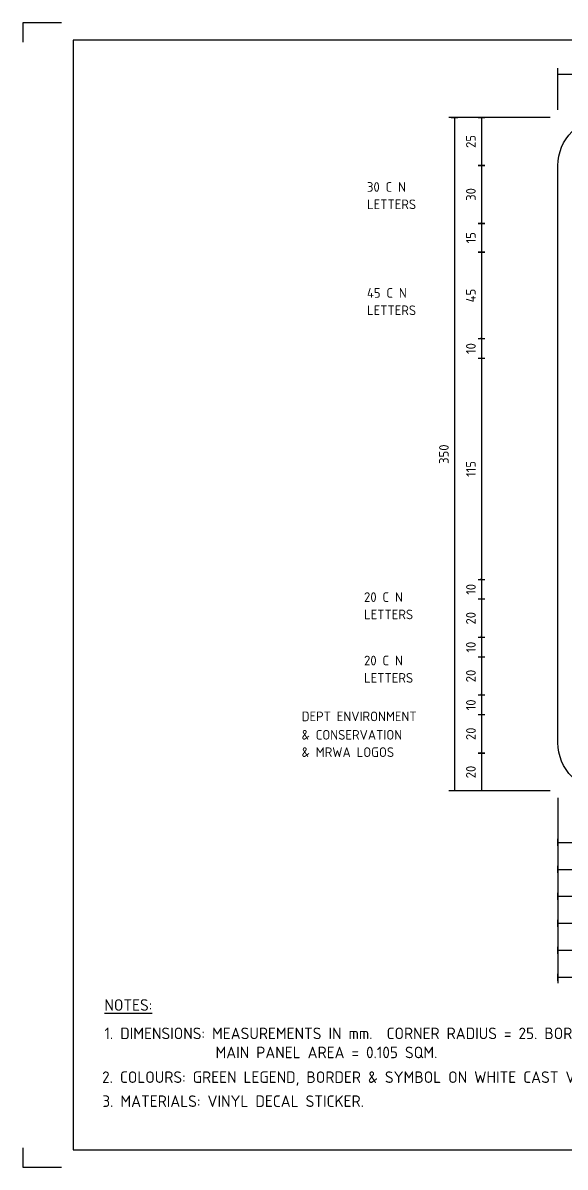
# Model space of a CAD drawing. Header units: millimetres. Extents: x 0 to 420, y 0 to 297.
# Drawn here: x 0 to 140.6, y 0 to 297 of the extents above; entities that cross this region are included whole.
import ezdxf
from ezdxf.enums import TextEntityAlignment as Align

# ---------------------------------------------------------------- set-up
doc = ezdxf.new("R2010")
doc.units = ezdxf.units.MM
for name, color, linetype in [('COMMENTS', 4, 'Continuous'), ('L35', 3, 'Continuous'), ('T25', 1, 'Continuous'), ('TBLK18', 4, 'Continuous'), ('TBLK25', 1, 'Continuous'), ('TBLK35', 3, 'Continuous'), ('TBLK50', 7, 'Continuous')]:
    doc.layers.add(name, color=color, linetype=linetype)
doc.styles.add('ISO', font='iso3098b')
doc.styles.add('ISO3098B', font='iso3098b.shx')
doc.dimstyles.new('SIGNSDIM', dxfattribs={"dimtxt": 2.5, "dimasz": 0.2, "dimexe": 1.5, "dimexo": 2, "dimgap": 1.5, "dimtad": 1, "dimdec": 4, "dimlfac": 2, "dimrnd": 1, "dimdsep": 46, "dimlunit": 6, "dimtxsty": 'ISO3098B', "dimblk": 'SGNDIM', "dimcen": 2.5, "dimse2": 1, "dimadec": 0, "dimazin": 0, "dimtfac": 1, "dimtdec": 4, "dimtix": 1, "dimtmove": 0, "dimatfit": 3, "dimldrblk": 'SGNDIM', "dimfxl": 1, "dimtolj": 1, "dimtzin": 0, "dimarcsym": 0})

# ---------------------------------------------------------------- blocks, each defined once
blk = doc.blocks.new('SGNDIM')
for p, q in [((0, 0), (-1, 0)), ((0, 4.5), (0, -4.5))]:
    blk.add_line(p, q)
blk = doc.blocks.new('*D44')
at = {"layer": 'DEFPOINTS', "color": 0}
for p in [(129.04, 107.47), (118.96, 97.63), (129.04, 97.63)]:
    blk.add_point(p, dxfattribs=at)
at = {"layer": 'T25', "color": 0, "lineweight": -2}
for p, q in [((118.96, 107.27), (118.96, 97.83)), ((127.04, 97.63), (117.46, 97.63))]:
    blk.add_line(p, q, dxfattribs=at)
at = {"layer": 'T25', "color": 0, "lineweight": -2, "xscale": 0.2, "yscale": 0.2, "zscale": 0.2}
for p, rotation in [((118.96, 107.47), 90), ((118.96, 97.63), 270)]:
    blk.add_blockref('SGNDIM', p, dxfattribs=dict(at, rotation=rotation))
at = {"layer": 'T25', "color": 0, "insert": (116.21, 102.55), "char_height": 2.5, "attachment_point": 5, "rotation": 90, "style": 'ISO3098B'}
blk.add_mtext('\\A1;20', dxfattribs=at)
blk = doc.blocks.new('*D43')
at = {"layer": 'DEFPOINTS', "color": 0}
for p in [(138.8, 132.47), (118.96, 122.47), (138.8, 122.47)]:
    blk.add_point(p, dxfattribs=at)
at = {"layer": 'T25', "color": 0, "lineweight": -2}
blk.add_line((118.96, 132.27), (118.96, 122.67), dxfattribs=at)
at = {"layer": 'T25', "color": 0, "lineweight": -2, "xscale": 0.2, "yscale": 0.2, "zscale": 0.2}
for p, rotation in [((118.96, 132.47), 90), ((118.96, 122.47), 270)]:
    blk.add_blockref('SGNDIM', p, dxfattribs=dict(at, rotation=rotation))
at = {"layer": 'T25', "color": 0, "insert": (116.21, 127.47), "char_height": 2.5, "attachment_point": 5, "rotation": 90, "style": 'ISO3098B'}
blk.add_mtext('\\A1;20', dxfattribs=at)
blk = doc.blocks.new('*D42')
at = {"layer": 'DEFPOINTS', "color": 0}
for p in [(132.19, 137.47), (118.96, 132.47), (132.19, 132.47)]:
    blk.add_point(p, dxfattribs=at)
at = {"layer": 'T25', "color": 0, "lineweight": -2}
for p, q in [((118.96, 137.67), (118.96, 137.87)), ((118.96, 137.47), (118.96, 132.47)), ((118.96, 132.27), (118.96, 132.07))]:
    blk.add_line(p, q, dxfattribs=at)
at = {"layer": 'T25', "color": 0, "lineweight": -2, "xscale": 0.2, "yscale": 0.2, "zscale": 0.2}
for p, rotation in [((118.96, 137.47), 270), ((118.96, 132.47), 90)]:
    blk.add_blockref('SGNDIM', p, dxfattribs=dict(at, rotation=rotation))
at = {"layer": 'T25', "color": 0, "insert": (116.21, 134.97), "char_height": 2.5, "attachment_point": 5, "rotation": 90, "style": 'ISO3098B'}
blk.add_mtext('\\A1;10', dxfattribs=at)
blk = doc.blocks.new('*D41')
at = {"layer": 'DEFPOINTS', "color": 0}
for p in [(138.8, 147.47), (118.96, 137.47), (138.8, 137.47)]:
    blk.add_point(p, dxfattribs=at)
at = {"layer": 'T25', "color": 0, "lineweight": -2}
blk.add_line((118.96, 147.27), (118.96, 137.67), dxfattribs=at)
at = {"layer": 'T25', "color": 0, "lineweight": -2, "xscale": 0.2, "yscale": 0.2, "zscale": 0.2}
for p, rotation in [((118.96, 147.47), 90), ((118.96, 137.47), 270)]:
    blk.add_blockref('SGNDIM', p, dxfattribs=dict(at, rotation=rotation))
at = {"layer": 'T25', "color": 0, "insert": (116.21, 142.47), "char_height": 2.5, "attachment_point": 5, "rotation": 90, "style": 'ISO3098B'}
blk.add_mtext('\\A1;20', dxfattribs=at)
blk = doc.blocks.new('*D32')
at = {"layer": 'DEFPOINTS', "color": 0}
for p in [(138.8, 76.03), (152.58, 76.03), (152.58, 56.28)]:
    blk.add_point(p, dxfattribs=at)
at = {"layer": 'T25', "color": 0, "lineweight": -2}
for p, q in [((138.8, 74.03), (138.8, 54.78)), ((139, 56.28), (152.38, 56.28))]:
    blk.add_line(p, q, dxfattribs=at)
at = {"layer": 'T25', "color": 0, "lineweight": -2, "xscale": 0.2, "yscale": 0.2, "zscale": 0.2, "rotation": 180}
blk.add_blockref('SGNDIM', (138.8, 56.28), dxfattribs=at)
at = {"layer": 'T25', "color": 0, "lineweight": -2, "xscale": 0.2, "yscale": 0.2, "zscale": 0.2}
blk.add_blockref('SGNDIM', (152.58, 56.28), dxfattribs=at)
at = {"layer": 'T25', "color": 0, "insert": (145.69, 59.03), "char_height": 2.5, "attachment_point": 5, "style": 'ISO3098B'}
blk.add_mtext('\\A1;28', dxfattribs=at)
blk = doc.blocks.new('*D27')
at = {"layer": 'DEFPOINTS', "color": 0}
for p in [(138.8, 76.03), (158.96, 76.03), (158.96, 63.28)]:
    blk.add_point(p, dxfattribs=at)
at = {"layer": 'T25', "color": 0, "lineweight": -2}
for p, q in [((138.8, 74.03), (138.8, 61.78)), ((139, 63.28), (158.76, 63.28))]:
    blk.add_line(p, q, dxfattribs=at)
at = {"layer": 'T25', "color": 0, "lineweight": -2, "xscale": 0.2, "yscale": 0.2, "zscale": 0.2, "rotation": 180}
blk.add_blockref('SGNDIM', (138.8, 63.28), dxfattribs=at)
at = {"layer": 'T25', "color": 0, "lineweight": -2, "xscale": 0.2, "yscale": 0.2, "zscale": 0.2}
blk.add_blockref('SGNDIM', (158.96, 63.28), dxfattribs=at)
at = {"layer": 'T25', "color": 0, "insert": (148.88, 66.03), "char_height": 2.5, "attachment_point": 5, "style": 'ISO3098B'}
blk.add_mtext('\\A1;40', dxfattribs=at)
blk = doc.blocks.new('*D26')
at = {"layer": 'DEFPOINTS', "color": 0}
for p in [(288.8, 283.71), (138.8, 272.47), (288.8, 272.47)]:
    blk.add_point(p, dxfattribs=at)
at = {"layer": 'T25', "color": 0, "lineweight": -2}
for p, q in [((138.8, 274.47), (138.8, 285.21)), ((288.8, 274.47), (288.8, 285.21)), ((139, 283.71), (288.6, 283.71))]:
    blk.add_line(p, q, dxfattribs=at)
at = {"layer": 'T25', "color": 0, "lineweight": -2, "xscale": 0.2, "yscale": 0.2, "zscale": 0.2, "rotation": 180}
blk.add_blockref('SGNDIM', (138.8, 283.71), dxfattribs=at)
at = {"layer": 'T25', "color": 0, "lineweight": -2, "xscale": 0.2, "yscale": 0.2, "zscale": 0.2}
blk.add_blockref('SGNDIM', (288.8, 283.71), dxfattribs=at)
at = {"layer": 'T25', "color": 0, "insert": (213.8, 286.46), "char_height": 2.5, "attachment_point": 5, "style": 'ISO3098B'}
blk.add_mtext('\\A1;300', dxfattribs=at)
blk = doc.blocks.new('*D25')
at = {"layer": 'DEFPOINTS', "color": 0}
for p in [(139.69, 209.97), (118.96, 152.47), (139.69, 152.47)]:
    blk.add_point(p, dxfattribs=at)
at = {"layer": 'T25', "color": 0, "lineweight": -2}
blk.add_line((118.96, 209.77), (118.96, 152.67), dxfattribs=at)
at = {"layer": 'T25', "color": 0, "lineweight": -2, "xscale": 0.2, "yscale": 0.2, "zscale": 0.2}
for p, rotation in [((118.96, 209.97), 90), ((118.96, 152.47), 270)]:
    blk.add_blockref('SGNDIM', p, dxfattribs=dict(at, rotation=rotation))
at = {"layer": 'T25', "color": 0, "insert": (116.21, 181.22), "char_height": 2.5, "attachment_point": 5, "rotation": 90, "style": 'ISO3098B'}
blk.add_mtext('\\A1;115', dxfattribs=at)
blk = doc.blocks.new('*D24')
at = {"layer": 'DEFPOINTS', "color": 0}
for p in [(128.09, 214.97), (118.96, 209.97), (128.09, 209.97)]:
    blk.add_point(p, dxfattribs=at)
at = {"layer": 'T25', "color": 0, "lineweight": -2}
for p, q in [((118.96, 215.17), (118.96, 215.37)), ((118.96, 214.97), (118.96, 209.97)), ((118.96, 209.77), (118.96, 209.57))]:
    blk.add_line(p, q, dxfattribs=at)
at = {"layer": 'T25', "color": 0, "lineweight": -2, "xscale": 0.2, "yscale": 0.2, "zscale": 0.2}
for p, rotation in [((118.96, 214.97), 270), ((118.96, 209.97), 90)]:
    blk.add_blockref('SGNDIM', p, dxfattribs=dict(at, rotation=rotation))
at = {"layer": 'T25', "color": 0, "insert": (116.21, 212.47), "char_height": 2.5, "attachment_point": 5, "rotation": 90, "style": 'ISO3098B'}
blk.add_mtext('\\A1;10', dxfattribs=at)
blk = doc.blocks.new('*D23')
at = {"layer": 'DEFPOINTS', "color": 0}
for p in [(138.8, 237.47), (118.96, 214.97), (138.8, 214.97)]:
    blk.add_point(p, dxfattribs=at)
at = {"layer": 'T25', "color": 0, "lineweight": -2}
blk.add_line((118.96, 237.27), (118.96, 215.17), dxfattribs=at)
at = {"layer": 'T25', "color": 0, "lineweight": -2, "xscale": 0.2, "yscale": 0.2, "zscale": 0.2}
for p, rotation in [((118.96, 237.47), 90), ((118.96, 214.97), 270)]:
    blk.add_blockref('SGNDIM', p, dxfattribs=dict(at, rotation=rotation))
at = {"layer": 'T25', "color": 0, "insert": (116.21, 226.22), "char_height": 2.5, "attachment_point": 5, "rotation": 90, "style": 'ISO3098B'}
blk.add_mtext('\\A1;45', dxfattribs=at)
blk = doc.blocks.new('*D22')
at = {"layer": 'DEFPOINTS', "color": 0}
for p in [(132.19, 244.97), (118.96, 237.47), (132.19, 237.47)]:
    blk.add_point(p, dxfattribs=at)
at = {"layer": 'T25', "color": 0, "lineweight": -2}
blk.add_line((118.96, 244.77), (118.96, 237.67), dxfattribs=at)
at = {"layer": 'T25', "color": 0, "lineweight": -2, "xscale": 0.2, "yscale": 0.2, "zscale": 0.2}
for p, rotation in [((118.96, 244.97), 90), ((118.96, 237.47), 270)]:
    blk.add_blockref('SGNDIM', p, dxfattribs=dict(at, rotation=rotation))
at = {"layer": 'T25', "color": 0, "insert": (116.21, 241.22), "char_height": 2.5, "attachment_point": 5, "rotation": 90, "style": 'ISO3098B'}
blk.add_mtext('\\A1;15', dxfattribs=at)
blk = doc.blocks.new('*D21')
at = {"layer": 'DEFPOINTS', "color": 0}
for p in [(138.8, 259.97), (118.96, 244.97), (138.8, 244.97)]:
    blk.add_point(p, dxfattribs=at)
at = {"layer": 'T25', "color": 0, "lineweight": -2}
blk.add_line((118.96, 259.77), (118.96, 245.17), dxfattribs=at)
at = {"layer": 'T25', "color": 0, "lineweight": -2, "xscale": 0.2, "yscale": 0.2, "zscale": 0.2}
for p, rotation in [((118.96, 259.97), 90), ((118.96, 244.97), 270)]:
    blk.add_blockref('SGNDIM', p, dxfattribs=dict(at, rotation=rotation))
at = {"layer": 'T25', "color": 0, "insert": (116.21, 252.47), "char_height": 2.5, "attachment_point": 5, "rotation": 90, "style": 'ISO3098B'}
blk.add_mtext('\\A1;30', dxfattribs=at)
blk = doc.blocks.new('*D20')
at = {"layer": 'DEFPOINTS', "color": 0}
for p in [(131.92, 272.47), (118.96, 259.97), (131.92, 259.97)]:
    blk.add_point(p, dxfattribs=at)
at = {"layer": 'T25', "color": 0, "lineweight": -2}
for p, q in [((129.92, 272.47), (117.46, 272.47)), ((118.96, 272.27), (118.96, 260.17))]:
    blk.add_line(p, q, dxfattribs=at)
at = {"layer": 'T25', "color": 0, "lineweight": -2, "xscale": 0.2, "yscale": 0.2, "zscale": 0.2}
for p, rotation in [((118.96, 272.47), 90), ((118.96, 259.97), 270)]:
    blk.add_blockref('SGNDIM', p, dxfattribs=dict(at, rotation=rotation))
at = {"layer": 'T25', "color": 0, "insert": (116.21, 266.22), "char_height": 2.5, "attachment_point": 5, "rotation": 90, "style": 'ISO3098B'}
blk.add_mtext('\\A1;25', dxfattribs=at)
blk = doc.blocks.new('*D17')
at = {"layer": 'DEFPOINTS', "color": 0}
for p in [(168.75, 93.27), (138.8, 87.65), (168.75, 70.29)]:
    blk.add_point(p, dxfattribs=at)
at = {"layer": 'T25', "color": 0, "lineweight": -2}
for p, q in [((138.8, 85.65), (138.8, 68.79)), ((139, 70.29), (168.55, 70.29))]:
    blk.add_line(p, q, dxfattribs=at)
at = {"layer": 'T25', "color": 0, "lineweight": -2, "xscale": 0.2, "yscale": 0.2, "zscale": 0.2, "rotation": 180}
blk.add_blockref('SGNDIM', (138.8, 70.29), dxfattribs=at)
at = {"layer": 'T25', "color": 0, "lineweight": -2, "xscale": 0.2, "yscale": 0.2, "zscale": 0.2}
blk.add_blockref('SGNDIM', (168.75, 70.29), dxfattribs=at)
at = {"layer": 'T25', "color": 0, "insert": (153.78, 73.04), "char_height": 2.5, "attachment_point": 5, "style": 'ISO3098B'}
blk.add_mtext('\\A1;60', dxfattribs=at)
blk = doc.blocks.new('*D14')
at = {"layer": 'DEFPOINTS', "color": 0}
for p in [(138.8, 97.88), (160.4, 97.88), (160.4, 77.29)]:
    blk.add_point(p, dxfattribs=at)
at = {"layer": 'T25', "color": 0, "lineweight": -2}
for p, q in [((138.8, 95.88), (138.8, 75.79)), ((139, 77.29), (160.2, 77.29))]:
    blk.add_line(p, q, dxfattribs=at)
at = {"layer": 'T25', "color": 0, "lineweight": -2, "xscale": 0.2, "yscale": 0.2, "zscale": 0.2, "rotation": 180}
blk.add_blockref('SGNDIM', (138.8, 77.29), dxfattribs=at)
at = {"layer": 'T25', "color": 0, "lineweight": -2, "xscale": 0.2, "yscale": 0.2, "zscale": 0.2}
blk.add_blockref('SGNDIM', (160.4, 77.29), dxfattribs=at)
at = {"layer": 'T25', "color": 0, "insert": (149.6, 80.04), "char_height": 2.5, "attachment_point": 5, "style": 'ISO3098B'}
blk.add_mtext('\\A1;43', dxfattribs=at)
blk = doc.blocks.new('*D7')
at = {"layer": 'DEFPOINTS', "color": 0}
for p in [(138.8, 97.88), (153.93, 97.88), (153.93, 84.29)]:
    blk.add_point(p, dxfattribs=at)
at = {"layer": 'T25', "color": 0, "lineweight": -2}
for p, q in [((138.8, 95.88), (138.8, 82.79)), ((139, 84.29), (153.73, 84.29))]:
    blk.add_line(p, q, dxfattribs=at)
at = {"layer": 'T25', "color": 0, "lineweight": -2, "xscale": 0.2, "yscale": 0.2, "zscale": 0.2, "rotation": 180}
blk.add_blockref('SGNDIM', (138.8, 84.29), dxfattribs=at)
at = {"layer": 'T25', "color": 0, "lineweight": -2, "xscale": 0.2, "yscale": 0.2, "zscale": 0.2}
blk.add_blockref('SGNDIM', (153.93, 84.29), dxfattribs=at)
at = {"layer": 'T25', "color": 0, "insert": (146.37, 87.04), "char_height": 2.5, "attachment_point": 5, "style": 'ISO3098B'}
blk.add_mtext('\\A1;30', dxfattribs=at)
blk = doc.blocks.new('*D6')
at = {"layer": 'DEFPOINTS', "color": 0}
for p in [(138.8, 272.47), (111.96, 97.63), (138.8, 97.63)]:
    blk.add_point(p, dxfattribs=at)
at = {"layer": 'T25', "color": 0, "lineweight": -2}
for p, q in [((136.8, 272.47), (110.46, 272.47)), ((111.96, 272.27), (111.96, 97.83)), ((136.8, 97.63), (110.46, 97.63))]:
    blk.add_line(p, q, dxfattribs=at)
at = {"layer": 'T25', "color": 0, "lineweight": -2, "xscale": 0.2, "yscale": 0.2, "zscale": 0.2}
for p, rotation in [((111.96, 272.47), 90), ((111.96, 97.63), 270)]:
    blk.add_blockref('SGNDIM', p, dxfattribs=dict(at, rotation=rotation))
at = {"layer": 'T25', "color": 0, "insert": (109.21, 185.05), "char_height": 2.5, "attachment_point": 5, "rotation": 90, "style": 'ISO3098B'}
blk.add_mtext('\\A1;350', dxfattribs=at)
blk = doc.blocks.new('A3BBLK')
at = {"layer": 'TBLK25'}
for p, q in [((10, 297), (0, 297)), ((0, 297), (0, 292)), ((0, 5), (0, 0)), ((0, 0), (10, 0))]:
    blk.add_line(p, q, dxfattribs=at)
at = {"layer": 'TBLK50'}
for p, q in [((415.5, 292.5), (13, 292.5)), ((13, 292.5), (13, 4.5)), ((13, 4.5), (415.5, 4.5))]:
    blk.add_line(p, q, dxfattribs=at)
blk = doc.blocks.new('TBLK')
blk.add_blockref('A3BBLK', (0, 0))
at = {"layer": 'TBLK18', "style": 'ISO'}
blk.add_attdef('MR_DIRECTORATE', text='', height=1.5, dxfattribs=at).set_placement((381.5, 67.12), align=Align.CENTER)
for tag, p in [('STREET_NAME', (355.51, 61.1)), ('SUBURB_POSTCODE', (388.49, 61.1)), ('TELEPHONE_NO.', (368.31, 58.84)), ('FAX_NO.', (393.56, 58.84))]:
    blk.add_attdef(tag, p, '', height=1.5, dxfattribs=at)
at = {"layer": 'TBLK25', "style": 'ISO'}
for tag, height, p in [('MR_BRANCH', 2, (381.5, 64.2)), ('ROAD_SECTION', 1.75, (384.5, 29.16)), ('SLK', 1.75, (384.5, 26.11)), ('CHAINAGE', 1.75, (384.5, 19.21)), ('DRG_TYPE_03', 1.75, (360.51, 11.5)), ('DRG_TYPE_02', 1.75, (360.51, 8.36)), ('DRG_TYPE_01', 1.75, (360.3, 5.42))]:
    blk.add_attdef(tag, text='', height=height, dxfattribs=at).set_placement(p, align=Align.CENTER)
for tag, p, height in [('FILE_NUMBER', (371.77, 53.24), 2.5), ('DESIGNED_/_DRAWN', (371.77, 48.49), 2), ('VERIFIED', (371.77, 43.49), 2), ('APPROVED', (371.77, 38.49), 2), ('LOCAL_AUTHORITY', (370.48, 16.73), 1.25)]:
    blk.add_attdef(tag, p, '', height=height, dxfattribs=at)
at = {"layer": 'TBLK35', "style": 'ISO', "width": 0.9}
for tag, p in [('ROAD_PROJECT&NUMBER', (384.5, 32.23)), ('DRAWING_DESCRIPTION', (384.5, 22.29))]:
    blk.add_attdef(tag, text='', height=2.5, dxfattribs=at).set_placement(p, align=Align.CENTER)
at = {"layer": 'TBLK50', "style": 'ISO'}
blk.add_attdef('DRG_NUMBER', (370.5, 6.02), '', height=5, dxfattribs=at)
blk = doc.blocks.new('*D46')
at = {"layer": 'DEFPOINTS', "color": 0}
for p in [(128.09, 152.47), (118.96, 147.47), (128.09, 147.47)]:
    blk.add_point(p, dxfattribs=at)
at = {"layer": 'T25', "color": 0, "lineweight": -2}
for p, q in [((118.96, 152.67), (118.96, 152.87)), ((118.96, 152.47), (118.96, 147.47)), ((118.96, 147.27), (118.96, 147.07))]:
    blk.add_line(p, q, dxfattribs=at)
at = {"layer": 'T25', "color": 0, "lineweight": -2, "xscale": 0.2, "yscale": 0.2, "zscale": 0.2}
for p, rotation in [((118.96, 152.47), 270), ((118.96, 147.47), 90)]:
    blk.add_blockref('SGNDIM', p, dxfattribs=dict(at, rotation=rotation))
at = {"layer": 'T25', "color": 0, "insert": (116.21, 149.97), "char_height": 2.5, "attachment_point": 5, "rotation": 90, "style": 'ISO3098B'}
blk.add_mtext('\\A1;10', dxfattribs=at)
blk = doc.blocks.new('*D47')
at = {"layer": 'DEFPOINTS', "color": 0}
for p in [(132.19, 122.47), (118.96, 117.47), (132.19, 117.47)]:
    blk.add_point(p, dxfattribs=at)
at = {"layer": 'T25', "color": 0, "lineweight": -2}
for p, q in [((118.96, 122.67), (118.96, 122.87)), ((118.96, 122.47), (118.96, 117.47)), ((118.96, 117.27), (118.96, 117.07))]:
    blk.add_line(p, q, dxfattribs=at)
at = {"layer": 'T25', "color": 0, "lineweight": -2, "xscale": 0.2, "yscale": 0.2, "zscale": 0.2}
for p, rotation in [((118.96, 122.47), 270), ((118.96, 117.47), 90)]:
    blk.add_blockref('SGNDIM', p, dxfattribs=dict(at, rotation=rotation))
at = {"layer": 'T25', "color": 0, "insert": (116.21, 119.97), "char_height": 2.5, "attachment_point": 5, "rotation": 90, "style": 'ISO3098B'}
blk.add_mtext('\\A1;10', dxfattribs=at)
blk = doc.blocks.new('*D52')
at = {"layer": 'DEFPOINTS', "color": 0}
for p in [(138.8, 57.24), (151.4, 57.24), (151.4, 49.27)]:
    blk.add_point(p, dxfattribs=at)
at = {"layer": 'T25', "color": 0, "lineweight": -2}
for p, q in [((138.8, 55.24), (138.8, 47.77)), ((139, 49.27), (151.2, 49.27))]:
    blk.add_line(p, q, dxfattribs=at)
at = {"layer": 'T25', "color": 0, "lineweight": -2, "xscale": 0.2, "yscale": 0.2, "zscale": 0.2, "rotation": 180}
blk.add_blockref('SGNDIM', (138.8, 49.27), dxfattribs=at)
at = {"layer": 'T25', "color": 0, "lineweight": -2, "xscale": 0.2, "yscale": 0.2, "zscale": 0.2}
blk.add_blockref('SGNDIM', (151.4, 49.27), dxfattribs=at)
at = {"layer": 'T25', "color": 0, "insert": (145.1, 52.02), "char_height": 2.5, "attachment_point": 5, "style": 'ISO3098B'}
blk.add_mtext('\\A1;25', dxfattribs=at)
blk = doc.blocks.new('*D53')
at = {"layer": 'DEFPOINTS', "color": 0}
for p in [(138.8, 117.47), (118.96, 107.47), (138.8, 107.47)]:
    blk.add_point(p, dxfattribs=at)
at = {"layer": 'T25', "color": 0, "lineweight": -2}
blk.add_line((118.96, 117.27), (118.96, 107.67), dxfattribs=at)
at = {"layer": 'T25', "color": 0, "lineweight": -2, "xscale": 0.2, "yscale": 0.2, "zscale": 0.2}
for p, rotation in [((118.96, 117.47), 90), ((118.96, 107.47), 270)]:
    blk.add_blockref('SGNDIM', p, dxfattribs=dict(at, rotation=rotation))
at = {"layer": 'T25', "color": 0, "insert": (116.21, 112.47), "char_height": 2.5, "attachment_point": 5, "rotation": 90, "style": 'ISO3098B'}
blk.add_mtext('\\A1;20', dxfattribs=at)

msp = doc.modelspace()

# ---------------------------------------------------------------- linework, layer by layer
at = {"layer": 'L35'}
msp.add_lwpolyline([(138.802262, 110.132521), (138.802262, 259.968745, -0.4142135624), (151.302262, 272.468745), (276.302262, 272.468745, -0.4142135624), (288.802262, 259.968745), (288.802262, 110.132521, -0.4142135624), (276.302262, 97.632521), (151.302262, 97.632521, -0.4142135624)], format="xyb", close=True, dxfattribs=at)

# ---------------------------------------------------------------- block references
msp.add_blockref('TBLK', (0, 0))

# ---------------------------------------------------------------- texts
at = {"layer": 'COMMENTS', "style": 'ISO3098B'}
for s, p in [('30 C N', (89.256592, 253.158924)), ('LETTERS', (89.256592, 248.658924)), ('45 C N', (89.256592, 225.655389)), ('LETTERS', (89.256592, 221.155389)), ('20 C N', (88.494954, 146.707746)), ('LETTERS', (88.494954, 142.207746)), ('20 C N', (88.494954, 130.241528)), ('LETTERS', (88.494954, 125.741528)), ('DEPT ENVIRONMENT', (72.294444, 115.744932)), ('& CONSERVATION', (72.294444, 110.960514)), ('& MRWA LOGOS', (72.294444, 106.460514))]:
    msp.add_text(s, height=2.5, dxfattribs=at).set_placement(p)
at = {"layer": 'T25', "color": 3, "style": 'ISO'}
for s, p in [('%%UNOTES:', (21.151026, 40.582431)), ('1. DIMENSIONS: MEASUREMENTS IN mm.  CORNER RADIUS = 25. BORDER = 5. EDGE STRIP = 5.', (21.151026, 33.210787)), ('MAIN PANEL AREA = 0.105 SQM.', (49.962166, 28.265661)), ('2. COLOURS: GREEN LEGEND, BORDER & SYMBOL ON WHITE CAST VINYL BACKGROUND.', (20.550894, 21.848951)), ('3. MATERIALS: VINYL DECAL STICKER.', (20.607972, 15.616856))]:
    msp.add_text(s, height=3, dxfattribs=at).set_placement(p)

# ---------------------------------------------------------------- dimensions: what is measured, and where the dimension line sits
at = {"layer": 'T25'}
dim = msp.add_linear_dim(base=(288.802262, 283.70654), p1=(138.802262, 272.468745), p2=(288.802262, 272.468745), dimstyle='SIGNSDIM', override={"dimse2": 0}, dxfattribs=at)
dim.commit()
dim.dimension.update_dxf_attribs({"geometry": '*D26', "text_midpoint": (213.802262, 286.45654)})
for base, p1, p2, override, picture, middle in [((111.95744, 97.632521), (138.802262, 272.468745), (138.802262, 97.632521), {"dimse2": 0}, '*D6', (109.20744, 185.050633)), ((118.95744, 244.968745), (138.802262, 259.968745), (138.802262, 244.968745), {"dimse1": 1}, '*D21', (116.20744, 252.468745)), ((118.95744, 237.468745), (132.187321, 244.968745), (132.187321, 237.468745), {"dimse1": 1}, '*D22', (116.20744, 241.218745)), ((118.95744, 214.968745), (138.802262, 237.468745), (138.802262, 214.968745), {"dimse1": 1}, '*D23', (116.20744, 226.218745)), ((118.95744, 209.968745), (128.086491, 214.968745), (128.086491, 209.968745), {"dimse1": 1}, '*D24', (116.20744, 212.468745)), ((118.95744, 152.468745), (139.687472, 209.968745), (139.687472, 152.468745), {"dimse1": 1}, '*D25', (116.20744, 181.218745)), ((118.95744, 147.468745), (128.086491, 152.468745), (128.086491, 147.468745), {"dimse1": 1}, '*D46', (116.20744, 149.968745)), ((118.95744, 137.468745), (138.802262, 147.468745), (138.802262, 137.468745), {"dimse1": 1}, '*D41', (116.20744, 142.468745)), ((118.95744, 132.468745), (132.187321, 137.468745), (132.187321, 132.468745), {"dimse1": 1}, '*D42', (116.20744, 134.968745)), ((118.95744, 122.468745), (138.802262, 132.468745), (138.802262, 122.468745), {"dimse1": 1}, '*D43', (116.20744, 127.468745)), ((118.95744, 117.468745), (132.187321, 122.468745), (132.187321, 117.468745), {"dimse1": 1}, '*D47', (116.20744, 119.968745)), ((118.95744, 107.468745), (138.802262, 117.468745), (138.802262, 107.468745), {"dimse1": 1}, '*D53', (116.20744, 112.468745)), ((118.95744, 97.632521), (129.039253, 107.468745), (129.039253, 97.632521), {"dimse1": 1, "dimse2": 0}, '*D44', (116.20744, 102.550633))]:
    dim = msp.add_linear_dim(base=base, p1=p1, p2=p2, angle=90, dimstyle='SIGNSDIM', override=override, dxfattribs=at)
    dim.commit()
    dim.dimension.update_dxf_attribs({"geometry": picture, "text_midpoint": middle})
dim = msp.add_linear_dim(base=(118.95744, 259.968745), p1=(131.923504, 272.468745), p2=(131.923504, 259.968745), angle=90, dimstyle='SIGNSDIM', dxfattribs=at)
dim.commit()
dim.dimension.update_dxf_attribs({"geometry": '*D20', "text_midpoint": (116.20744, 266.218745)})
for base, p1, p2, picture, middle in [((160.403594, 77.285863), (138.802262, 97.882946), (160.403594, 97.882946), '*D14', (149.602928, 80.035863)), ((153.934791, 84.285863), (138.802262, 97.882946), (153.934791, 97.882946), '*D7', (146.368526, 87.035863)), ((168.754598, 70.285863), (138.802262, 87.648124), (168.754598, 93.270873), '*D17', (153.77843, 73.035863)), ((152.577404, 56.279842), (138.802262, 76.029842), (152.577404, 76.029842), '*D32', (145.689833, 59.029842)), ((158.963555, 63.279842), (138.802262, 76.029842), (158.963555, 76.029842), '*D27', (148.882909, 66.029842)), ((151.40307, 49.273821), (138.802262, 57.242571), (151.40307, 57.242571), '*D52', (145.102666, 52.023821))]:
    dim = msp.add_linear_dim(base=base, p1=p1, p2=p2, dimstyle='SIGNSDIM', dxfattribs=at)
    dim.commit()
    dim.dimension.update_dxf_attribs({"geometry": picture, "text_midpoint": middle})

doc.saveas('drawing.dxf')
